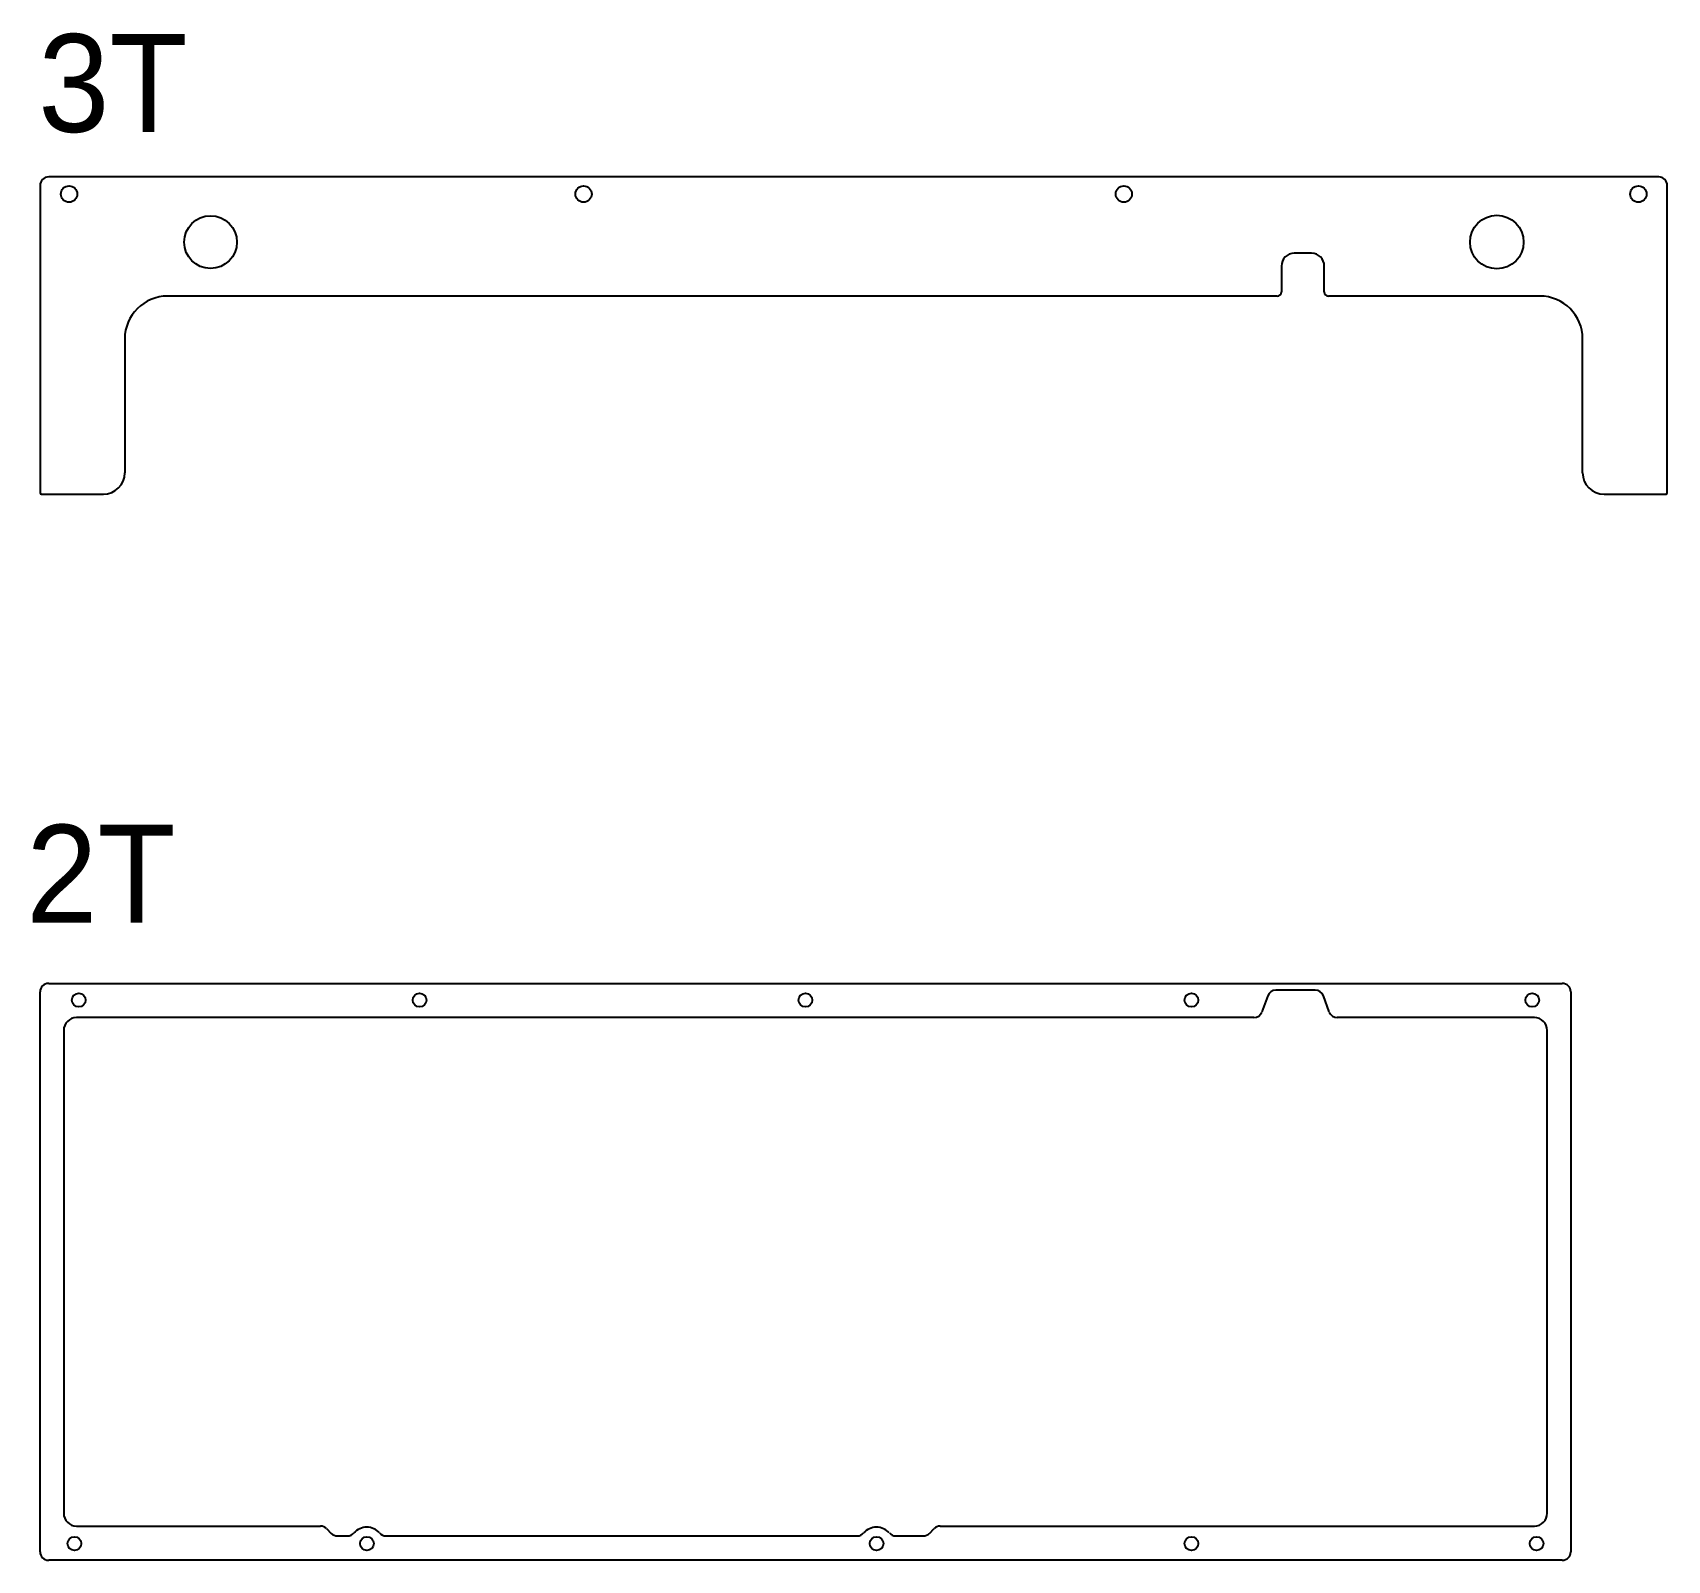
# Model space of a CAD drawing. Header units: millimetres. Extents: x 1141 to 1522, y 33 to 389.
import ezdxf

# ---------------------------------------------------------------- set-up
doc = ezdxf.new("R2010")
doc.units = ezdxf.units.MM
doc.header["$LTSCALE"] = 5
doc.styles.get("Standard").update_dxf_attribs({"font": ''})
doc.styles.get('Standard').set_extended_font_data('Gulim')

msp = doc.modelspace()

# ---------------------------------------------------------------- linework, layer by layer
at = {"color": 7, "linetype": 'Continuous', "lineweight": 25}
for p, q in [((1520.47, 355.69), (1144.97, 355.69)), ((1142.97, 353.69), (1142.97, 281.99)), ((1522.47, 281.99), (1522.47, 353.69)), ((1439.47, 337.89), (1435.47, 337.89)), ((1432.47, 334.89), (1432.47, 328.89)), ((1442.47, 328.89), (1442.47, 334.89)), ((1431.47, 327.89), (1172.72, 327.89)), ((1492.72, 327.89), (1443.47, 327.89)), ((1162.72, 317.89), (1162.72, 286.69)), ((1502.72, 286.69), (1502.72, 317.89)), ((1143.27, 281.69), (1157.72, 281.69)), ((1507.72, 281.69), (1522.17, 281.69)), ((1142.97, 34.96), (1142.97, 165.56)), ((1144.97, 167.56), (1497.97, 167.56)), ((1429.29, 164.65), (1427.92, 160.88)), ((1440.37, 165.96), (1431.17, 165.96)), ((1443.62, 160.88), (1442.25, 164.65)), ((1499.97, 165.56), (1499.97, 34.96)), ((1148.47, 156.56), (1148.47, 43.96)), ((1426.04, 159.56), (1151.47, 159.56)), ((1491.47, 159.56), (1445.5, 159.56)), ((1494.47, 43.96), (1494.47, 156.56)), ((1151.47, 40.96), (1208.34, 40.96)), ((1209.76, 40.38), (1210.88, 39.25)), ((1212.3, 38.66), (1214.66, 38.66)), ((1223.66, 38.66), (1333.54, 38.66)), ((1342.53, 38.66), (1348.94, 38.66)), ((1350.36, 39.25), (1351.48, 40.38)), ((1352.9, 40.96), (1491.47, 40.96)), ((1497.97, 32.96), (1144.97, 32.96))]:
    msp.add_line(p, q, dxfattribs=at)
for centre, radius in [((1149.72, 351.69), 1.9), ((1269.72, 351.69), 1.9), ((1395.72, 351.69), 1.9), ((1515.72, 351.69), 1.9), ((1182.72, 340.49), 6.15), ((1482.72, 340.49), 6.25), ((1151.97, 163.67), 1.6), ((1231.47, 163.67), 1.6), ((1321.47, 163.67), 1.6), ((1411.47, 163.67), 1.6), ((1490.97, 163.67), 1.6), ((1150.97, 36.85), 1.6), ((1219.19, 36.85), 1.6), ((1338.07, 36.85), 1.6), ((1411.47, 36.85), 1.6), ((1491.97, 36.85), 1.6)]:
    msp.add_circle(centre, radius, dxfattribs=at)
for centre, radius, start, end in [((1144.97, 353.69), 2, 90, 180), ((1520.47, 353.69), 2, 0, 90), ((1435.47, 334.89), 3, 90, 180), ((1439.47, 334.89), 3, 0, 90), ((1172.72, 317.89), 10, 90, 180), ((1431.47, 328.89), 1, 270, 0), ((1443.47, 328.89), 1, 180, 270), ((1492.72, 317.89), 10, 0, 90), ((1157.72, 286.69), 5, 270, 0), ((1507.72, 286.69), 5, 180, 270), ((1143.27, 281.99), 0.3, 180, 270), ((1522.17, 281.99), 0.3, 270, 0), ((1144.97, 165.56), 2, 90, 180), ((1431.17, 163.96), 2, 90, 160), ((1440.37, 163.96), 2, 20, 90), ((1497.97, 165.56), 2, 0, 90), ((1426.04, 161.56), 2, 270, 340), ((1445.5, 161.56), 2, 200, 270), ((1151.47, 156.56), 3, 90, 180), ((1491.47, 156.56), 3, 0, 90), ((1151.47, 43.96), 3, 180, 270), ((1491.47, 43.96), 3, 270, 0), ((1208.34, 38.96), 2, 45, 90), ((1212.3, 40.66), 2, 225, 270), ((1214.66, 40.66), 2, 270, 318.5567), ((1219.16, 36.69), 4, 41.4433, 138.5567), ((1223.66, 40.66), 2, 221.4433, 270), ((1333.54, 40.66), 2, 270, 318.5452), ((1338.03, 36.69), 4, 41.4548, 138.5452), ((1342.53, 40.66), 2, 221.4548, 270), ((1348.94, 40.66), 2, 270, 315), ((1352.9, 38.96), 2, 90, 135), ((1144.97, 34.96), 2, 180, 270), ((1497.97, 34.96), 2, 270, 0)]:
    msp.add_arc(centre, radius, start, end, dxfattribs=at)

# ---------------------------------------------------------------- texts
for s, p in [('3T', (1142.54, 366.19)), ('2T', (1139.74, 181.73))]:
    msp.add_text(s, height=22.813, dxfattribs=at).set_placement(p)

doc.saveas('drawing.dxf')
